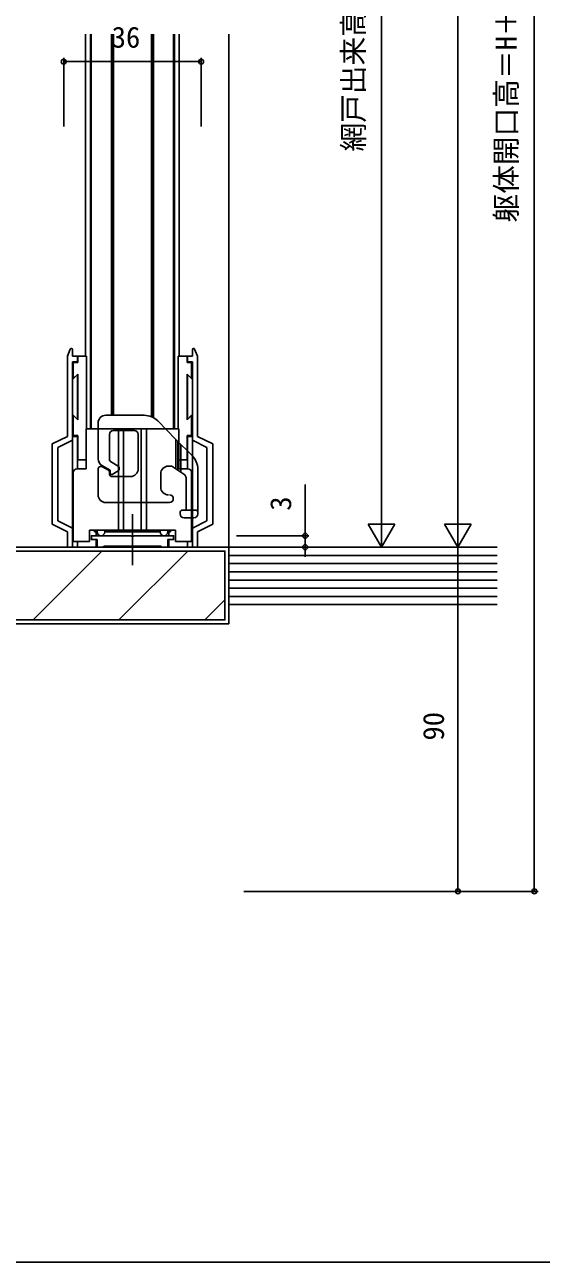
# Model space of a CAD drawing. Units: millimetres, scale not verified. Extents: x -437 to 438, y -344 to 341.
# Drawn here: x -173.2 to -38, y -343.7 to -20.1 of the extents above; entities that cross this region are included whole.
import ezdxf
from ezdxf.enums import TextEntityAlignment as Align

# ---------------------------------------------------------------- set-up
doc = ezdxf.new("R2010")
doc.units = ezdxf.units.MM
doc.header["$LTSCALE"] = 2
for name, color, linetype in [('0-2_YKK_11', 7, 'Continuous'), ('0-4_YKK_12', 2, 'Continuous'), ('0-5_YKK_13', 4, 'Continuous'), ('0-7_YKK_D', 6, 'Continuous'), ('0-8_YKK_ZWAK', 7, 'Continuous'), ('0-9_YSS_K', 3, 'Continuous'), ('0-A_YSS_KE', 3, 'Continuous')]:
    doc.layers.add(name, color=color, linetype=linetype)
doc.styles.add('ＭＳ ゴシック', font='')
doc.styles.get('ＭＳ ゴシック').set_extended_font_data('MS Gothic')

msp = doc.modelspace()

# ---------------------------------------------------------------- linework, layer by layer
at = {"layer": '0-2_YKK_11'}
msp.add_lwpolyline([(-137.661, -156.4), (-152.344, -156.4), (-152.527, -156.52), (-152.802, -156.7), (-154.252, -156.7), (-154.252, -154.7), (-155.752, -154.7), (-155.752, -153.7), (-145.461, -153.7), (-145.277, -153.82), (-144.727, -153.82), (-144.544, -153.7), (-134.252, -153.7), (-134.252, -154.7), (-135.752, -154.7), (-135.752, -156.7), (-137.202, -156.7), (-137.477, -156.52)], close=True, dxfattribs=at)
at = {"layer": '0-4_YKK_12'}
for p, q in [((-157.251, -22.489), (-157.251, -106.7)), ((-155.986, -22.489), (-155.986, -125.7)), ((-155.78, -22.489), (-155.78, -125.7)), ((-150.501, -22.489), (-150.501, -122.2)), ((-150.301, -22.489), (-150.301, -122.2)), ((-150.001, -22.489), (-150.001, -122.2)), ((-140.001, -22.489), (-140.001, -122.585)), ((-139.701, -22.489), (-139.701, -122.721)), ((-139.501, -22.489), (-139.501, -122.826)), ((-134.221, -22.489), (-134.221, -125.7)), ((-134.016, -22.489), (-134.016, -125.7)), ((-132.751, -22.489), (-132.751, -106.7))]:
    msp.add_line(p, q, dxfattribs=at)
at = {"layer": '0-5_YKK_13'}
for p, q in [((-162.002, -106.7), (-161.281, -104.889)), ((-162.002, -127.7), (-162.002, -106.7)), ((-160.702, -106.7), (-160.702, -105)), ((-157.002, -106.7), (-160.702, -106.7)), ((-159.402, -106.7), (-159.402, -108.4)), ((-159.302, -106.7), (-157.002, -106.7)), ((-159.302, -108.4), (-159.302, -106.7)), ((-157.002, -106.7), (-157.002, -125.7)), ((-133.002, -106.7), (-133.002, -125.7)), ((-133.002, -106.7), (-130.702, -106.7)), ((-129.302, -106.7), (-133.002, -106.7)), ((-130.702, -108.4), (-130.702, -106.7)), ((-130.602, -106.7), (-130.602, -108.4)), ((-129.302, -106.7), (-129.302, -105)), ((-128.002, -106.7), (-128.724, -104.889)), ((-128.002, -127.7), (-128.002, -106.7)), ((-160.702, -132.2), (-160.702, -108.2)), ((-159.402, -108.2), (-160.702, -108.2)), ((-160.502, -112.6), (-160.502, -108.4)), ((-159.302, -108.4), (-160.502, -108.4)), ((-130.702, -108.4), (-129.502, -108.4)), ((-129.302, -108.2), (-130.602, -108.2)), ((-129.502, -112.6), (-129.502, -108.4)), ((-129.302, -156.7), (-129.302, -108.2)), ((-159.402, -111.5), (-160.702, -112.8)), ((-159.302, -111.4), (-160.502, -112.6)), ((-159.402, -111.5), (-159.402, -123.3)), ((-159.302, -123.4), (-159.302, -111.4)), ((-130.702, -123.4), (-130.702, -111.4)), ((-130.702, -111.4), (-129.502, -112.6)), ((-130.602, -111.5), (-130.602, -123.3)), ((-130.602, -111.5), (-129.302, -112.8)), ((-159.402, -123.3), (-160.702, -122)), ((-160.502, -127.5), (-160.502, -122.2)), ((-159.302, -123.4), (-160.502, -122.2)), ((-152.002, -122.2), (-141.924, -122.2)), ((-130.702, -123.4), (-129.502, -122.2)), ((-130.602, -123.3), (-129.302, -122)), ((-129.502, -127.5), (-129.502, -122.2)), ((-157.152, -125.7), (-157.152, -136.2)), ((-132.852, -125.7), (-157.152, -125.7)), ((-154.002, -133.582), (-154.002, -124.2)), ((-144.502, -126.2), (-150.002, -126.2)), ((-148.688, -152.2), (-148.688, -125.7)), ((-147.317, -152.2), (-147.317, -125.7)), ((-142.688, -152.2), (-142.688, -125.7)), ((-141.317, -152.2), (-141.317, -125.7)), ((-133.606, -128.496), (-138.388, -123.664)), ((-132.852, -136.2), (-132.852, -125.7)), ((-166.002, -129.7), (-162.002, -127.7)), ((-164.502, -130.627), (-160.702, -128.727)), ((-160.702, -127.7), (-159.402, -127.7)), ((-159.302, -127.5), (-160.502, -127.5)), ((-159.402, -127.5), (-159.402, -136.2)), ((-159.302, -127.5), (-159.302, -133.833)), ((-151.002, -133.871), (-151.002, -127.2)), ((-143.502, -136.2), (-143.502, -127.2)), ((-133.606, -136.197), (-133.606, -128.496)), ((-133.606, -128.496), (-129.367, -132.736)), ((-133.113, -128.989), (-133.113, -136.526)), ((-130.702, -127.5), (-130.702, -133.833)), ((-130.702, -127.5), (-129.502, -127.5)), ((-130.602, -127.5), (-130.602, -136.2)), ((-130.602, -127.7), (-129.302, -127.7)), ((-125.502, -130.627), (-129.302, -128.727)), ((-124.002, -129.7), (-128.002, -127.7)), ((-166.002, -150.7), (-166.002, -129.7)), ((-164.502, -149.773), (-164.502, -130.627)), ((-160.702, -156.7), (-160.702, -132.2)), ((-132.299, -137.069), (-132.299, -129.803)), ((-125.502, -149.773), (-125.502, -130.627)), ((-124.002, -150.7), (-124.002, -129.7)), ((-157.152, -133.833), (-159.302, -133.833)), ((-150.802, -136.585), (-153.002, -135.314)), ((-151.252, -136.556), (-152.802, -135.661)), ((-148.752, -135.459), (-150.752, -134.304)), ((-148.502, -135.892), (-148.502, -136.283)), ((-135.602, -135.5), (-134.652, -135.5)), ((-131.57, -137.555), (-134.652, -135.5)), ((-130.702, -133.833), (-132.852, -133.833)), ((-160.502, -137.2), (-160.502, -155.2)), ((-157.152, -136.2), (-159.502, -136.2)), ((-154.002, -143), (-154.002, -136.354)), ((-151.002, -136.989), (-151.002, -137.7)), ((-150.802, -136.585), (-150.802, -137.38)), ((-145.502, -138.2), (-150.502, -138.2)), ((-148.752, -136.716), (-150.352, -137.64)), ((-137.602, -137.5), (-137.602, -141)), ((-130.502, -136.2), (-132.852, -136.2)), ((-130.902, -138.803), (-130.902, -147)), ((-129.502, -155.2), (-129.502, -137.2)), ((-127.902, -136.271), (-127.902, -148)), ((-135.302, -145), (-152.002, -145)), ((-145.002, -148.02), (-145.002, -161.383)), ((-132.502, -148), (-132.502, -147.5)), ((-128.402, -147), (-132.002, -147)), ((-166.002, -150.7), (-162.002, -152.7)), ((-164.502, -149.773), (-160.702, -151.673)), ((-128.902, -149), (-131.502, -149)), ((-128.902, -149), (-131.502, -149)), ((-125.502, -149.773), (-129.302, -151.673)), ((-124.002, -150.7), (-128.002, -152.7)), ((-162.002, -156.7), (-162.002, -152.7)), ((-160.502, -155.2), (-156.252, -155.2)), ((-159.402, -155.2), (-159.402, -156.7)), ((-156.252, -152.2), (-133.752, -152.2)), ((-156.252, -155.2), (-156.252, -152.2)), ((-154.952, -152.2), (-154.952, -152.7)), ((-154.952, -152.7), (-154.252, -152.7)), ((-154.502, -152.7), (-154.502, -153.7)), ((-154.502, -154.7), (-154.502, -156.7)), ((-154.252, -152.7), (-154.252, -152.2)), ((-152.252, -152.7), (-152.252, -152.2)), ((-152.252, -152.7), (-151.552, -152.7)), ((-151.552, -152.2), (-151.552, -152.7)), ((-151.552, -152.7), (-138.452, -152.7)), ((-138.452, -152.2), (-138.452, -152.7)), ((-138.452, -152.7), (-137.752, -152.7)), ((-137.752, -152.7), (-137.752, -152.2)), ((-135.752, -152.7), (-135.752, -152.2)), ((-135.752, -152.7), (-135.052, -152.7)), ((-135.502, -152.7), (-135.502, -153.7)), ((-135.502, -154.7), (-135.502, -156.7)), ((-135.052, -152.2), (-135.052, -152.7)), ((-133.752, -152.2), (-133.752, -155.2)), ((-133.752, -155.2), (-129.502, -155.2)), ((-130.602, -155.2), (-130.602, -156.7)), ((-128.002, -156.7), (-128.002, -152.7))]:
    msp.add_line(p, q, dxfattribs=at)
for centre, radius, start, end in [((-161.002, -105), 0.3, 0, 158.28345), ((-129.002, -105), 0.3, 21.71655, 180), ((-152.002, -124.2), 2, 90, 180), ((-141.924, -127.2), 5, 45, 90), ((-150.002, -127.2), 1, 90, 180), ((-144.502, -127.2), 1, 0, 90), ((-152.002, -133.582), 2, 180, 240), ((-153.202, -136.354), 0.8, 60, 180), ((-150.502, -133.871), 0.5, 180, 240), ((-149.002, -135.892), 0.5, 0, 60), ((-135.602, -137.5), 2, 90, 180), ((-132.902, -136.271), 5, 0, 45), ((-159.502, -137.2), 1, 90, 180), ((-151.502, -136.989), 0.5, 0, 60), ((-150.502, -137.7), 0.5, 180, 270), ((-150.502, -137.38), 0.3, 180, 300), ((-149.002, -136.283), 0.5, 300, 0), ((-145.502, -136.2), 2, 270, 0), ((-132.402, -138.803), 1.5, 0, 56.30993), ((-130.502, -137.2), 1, 0, 90), ((-135.602, -141), 2, 180, 270), ((-152.002, -143), 2, 180, 270), ((-135.302, -144), 1, 270, 90), ((-132.002, -147.5), 0.5, 90, 180), ((-131.502, -148), 1, 180, 270), ((-128.902, -148), 1, 270, 0), ((-128.402, -147.5), 0.5, 0, 90), ((-153.252, -152.7), 1, 180, 360), ((-136.752, -152.7), 1, 180, 360)]:
    msp.add_arc(centre, radius, start, end, dxfattribs=at)
at = {"layer": '0-7_YKK_D'}
for p, q in [((-39.802, 203.012), (-39.802, -246.7)), ((-79.802, 136.012), (-79.802, -149.7)), ((-59.802, 136.012), (-59.802, -149.7)), ((-163.002, -46.7), (-163.002, -28.705)), ((-127.002, -46.7), (-127.002, -28.705)), ((-163.002, -29.705), (-127.002, -29.705)), ((-99.802, -153.7), (-99.802, -140.253)), ((-79.802, -156.7), (-79.802, -144.576)), ((-59.802, -156.7), (-59.802, -144.575)), ((-79.802, -156.7), (-83.302, -150.638)), ((-76.302, -150.638), (-83.302, -150.638)), ((-79.802, -156.7), (-76.302, -150.638)), ((-59.802, -156.7), (-63.302, -150.638)), ((-56.302, -150.638), (-63.302, -150.638)), ((-59.802, -156.7), (-56.302, -150.638)), ((-117.802, -153.7), (-98.802, -153.7)), ((-99.802, -156.7), (-99.802, -153.7)), ((-117.802, -156.7), (-78.802, -156.7)), ((-117.802, -156.7), (-98.802, -156.7)), ((-115.802, -156.7), (-58.802, -156.7)), ((-115.802, -156.7), (-58.802, -156.7)), ((-99.802, -156.7), (-99.802, -159.25)), ((-59.802, -156.7), (-59.802, -246.7)), ((-115.802, -246.7), (-58.802, -246.7)), ((-115.802, -246.7), (-38.802, -246.7))]:
    msp.add_line(p, q, dxfattribs=at)
for centre in [(-163.002, -29.705), (-127.002, -29.705), (-99.802, -153.7), (-99.802, -156.7), (-59.802, -246.7), (-39.802, -246.7)]:
    msp.add_circle(centre, 0.637, dxfattribs=at)
at = {"layer": '0-8_YKK_ZWAK'}
msp.add_lwpolyline([(-436.8, -343.7), (438.2, -343.7), (438.2, 306.3)], dxfattribs=at)
at = {"layer": '0-9_YSS_K'}
for p, q in [((-119.806, -156.7), (-119.806, -22.472)), ((-170.977, -175.7), (-152.977, -157.7)), ((-148.526, -175.7), (-130.526, -157.7)), ((-49.552, -156.7), (-119.806, -156.7)), ((-49.552, -158.843), (-119.806, -158.843)), ((-49.552, -160.986), (-119.806, -160.986)), ((-49.552, -163.129), (-119.806, -163.129)), ((-49.552, -165.271), (-119.806, -165.271)), ((-49.552, -167.414), (-119.806, -167.414)), ((-126.076, -175.7), (-120.806, -170.43)), ((-49.552, -169.557), (-119.806, -169.557)), ((-119.806, -171.7), (-49.552, -171.7))]:
    msp.add_line(p, q, dxfattribs=at)
msp.add_lwpolyline([(-203.806, -160.7), (-188.806, -160.7), (-188.806, -157.7), (-120.806, -157.7), (-120.806, -175.7), (-203.806, -175.7)], close=True, dxfattribs=at)
at = {"layer": '0-A_YSS_KE'}
msp.add_lwpolyline([(-204.806, -159.7), (-189.806, -159.7), (-189.806, -156.7), (-119.806, -156.7), (-119.806, -176.7), (-204.806, -176.7)], close=True, dxfattribs=at)

# ---------------------------------------------------------------- texts
at = {"layer": '0-7_YKK_D', "style": 'ＭＳ ゴシック'}
for s, p in [('網戸出来高：MH＝H', (-82.782, -53.208)), ('躯体開口高＝H＋150', (-42.782, -71.766)), ('3', (-101.802, -147.154)), ('90', (-61.802, -207.261))]:
    msp.add_text(s, height=5.499, rotation=90, dxfattribs=at).set_placement(p, align=Align.BOTTOM_LEFT)
msp.add_text('36', height=5.499, dxfattribs=at).set_placement((-150.436, -27.705), align=Align.BOTTOM_LEFT)

doc.saveas('drawing.dxf')
